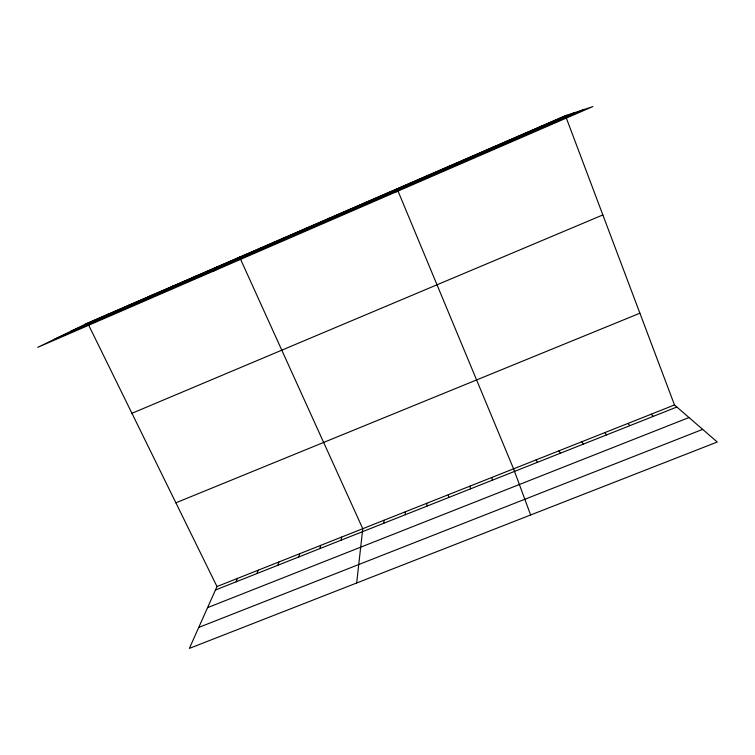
<?xml version="1.0" encoding="UTF-8"?>
<svg xmlns="http://www.w3.org/2000/svg" width="755" height="755" viewBox="0 0 755 755"><rect width="100%" height="100%" fill="white"/><g stroke="black" fill="none" stroke-linecap="round" stroke-linejoin="round"><path stroke-width="1.13" d="M383.842 523.224L384.002 520.261M356.671 582.992L362.768 528.689L239.59 257.144L213.184 271.253M341.128 540.165L341.637 537.079M319.922 548.574L320.62 545.421M298.829 556.945L299.688 553.726M396.082 191.93L397.073 188.788M277.831 565.269L278.869 561.994M256.936 573.555L258.144 570.214M236.136 581.803L237.514 578.405M674.489 404.963L216.987 586.55L189.363 648.413L717.25 442.015L674.489 404.963L565.448 115.704L592.835 106.587L37.75 347.347L87.655 323.083L565.448 115.704M328.208 218.827L328.878 218.384M305.52 228.671L306.388 228.152M282.936 238.476L284.003 237.863M260.475 248.225L261.74 247.527M215.902 267.572L217.553 266.704M193.78 277.17L195.63 276.217M171.781 286.721L173.81 285.692M149.886 296.215L152.114 295.111M128.114 305.671L130.511 304.482M106.446 315.071L109.031 313.806M84.89 324.433L566.958 115.204M70.734 331.313L574.678 112.637M54.775 339.07L583.436 109.72M131.936 413.296L602.858 214.939M175.877 502.811L639.9 313.212M215.439 590.014L676.867 407.02M207.568 607.643L688.994 417.534M198.735 627.424L702.669 429.378M541.005 126.311L542.279 125.915M516.684 136.872L517.732 136.57M492.505 147.367L493.326 147.159M468.449 157.804L469.053 157.691M651.15 414.231L653.311 416.364M627.924 423.442L629.878 425.65M604.821 432.615L606.576 434.899M581.841 441.741L583.379 444.091M558.964 450.82L560.314 453.245M88.675 325.16L216.987 586.55M536.22 459.842L537.362 462.343M397.951 190.902L513.579 468.836L530.633 514.985M491.722 477.509L492.477 480.142M469.959 486.144L470.535 488.844M448.319 494.733L448.697 497.507M426.773 503.283L426.971 506.124M405.331 511.796L405.35 514.693"/></g></svg>
